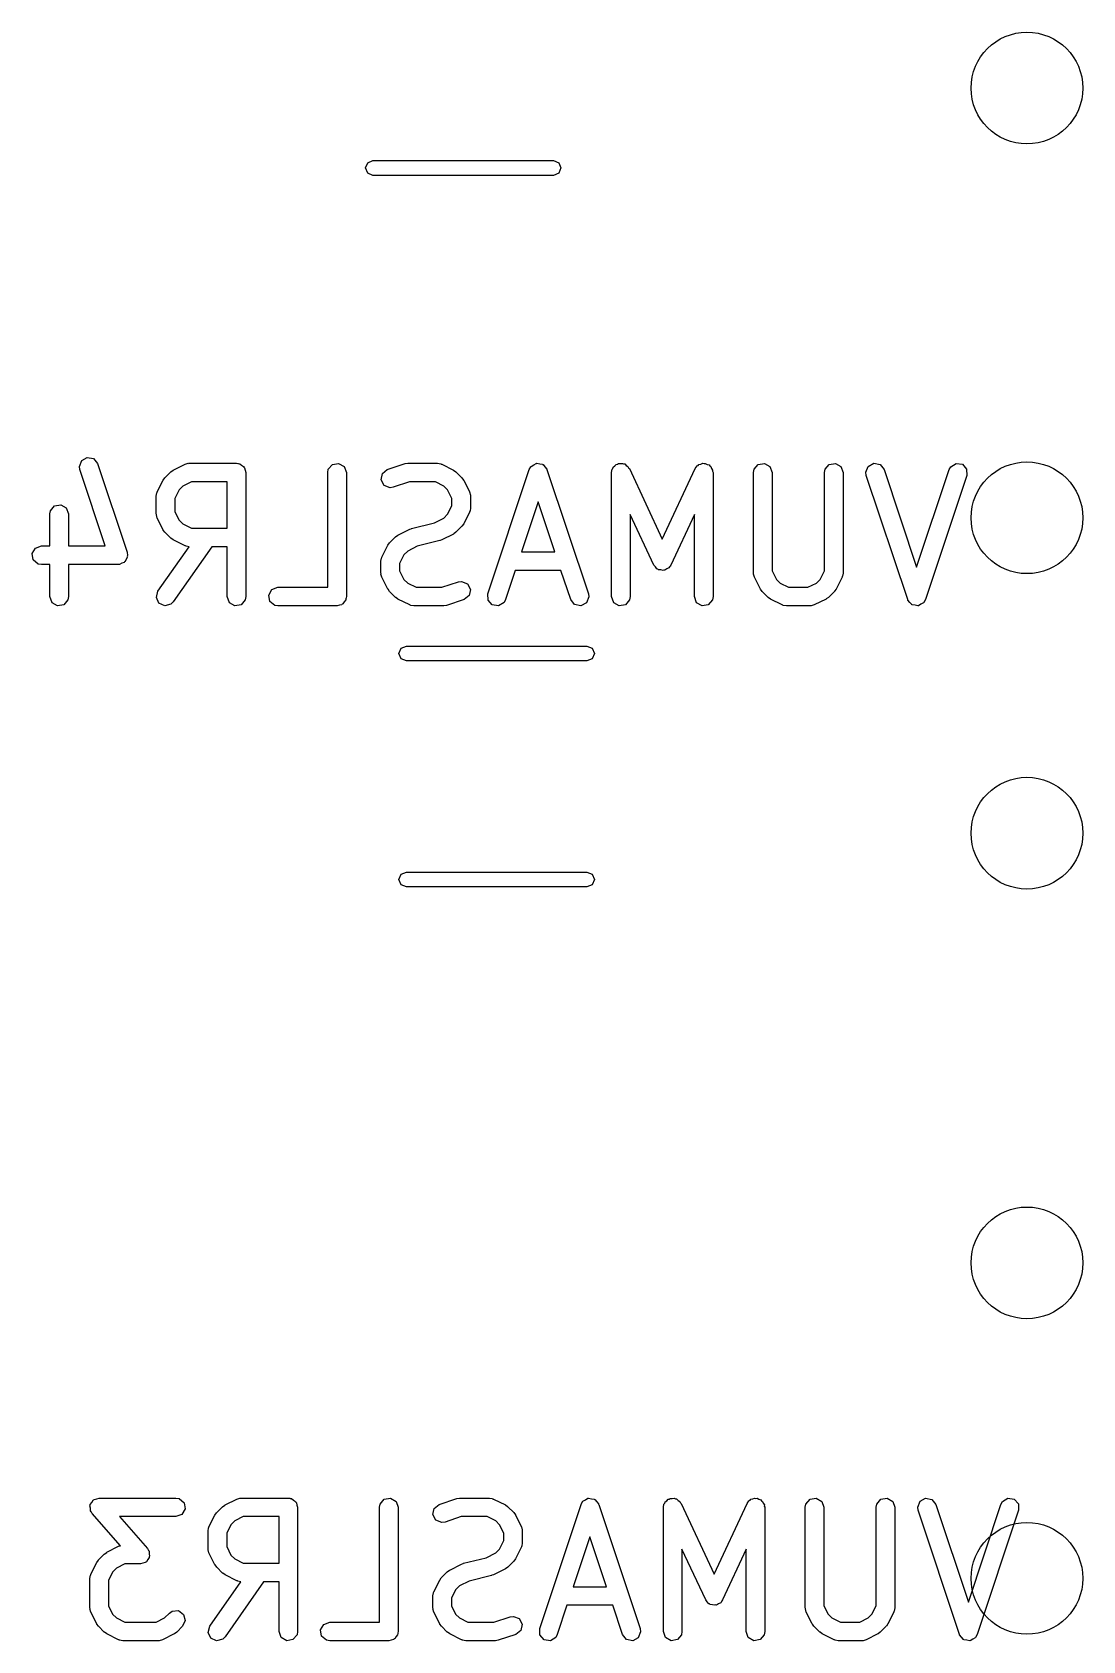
# Model space of a CAD drawing. Extents: x 10 to 584, y -410 to -10.
# Drawn here: x 279.85 to 288.31, y -119.58 to -106.63 of the extents above; entities that cross this region are included whole.
import ezdxf

# ---------------------------------------------------------------- set-up
doc = ezdxf.new("R2010")
doc.units = 0
doc.layers.add('BLACK', color=7, linetype='CONTINUOUS')

msp = doc.modelspace()

# ---------------------------------------------------------------- linework, layer by layer
at = {"layer": 'BLACK', "linetype": 'CONTINUOUS'}
for p, q in [((282.533, -107.72), (282.551, -107.678)), ((282.551, -107.762), (282.533, -107.72)), ((282.551, -107.678), (282.593, -107.66)), ((282.593, -107.78), (282.551, -107.762)), ((282.593, -107.66), (284.047, -107.66)), ((284.047, -107.66), (284.089, -107.678)), ((284.089, -107.762), (284.047, -107.78)), ((284.089, -107.678), (284.107, -107.72)), ((284.107, -107.72), (284.089, -107.762)), ((284.047, -107.78), (282.593, -107.78)), ((280.229, -110.123), (280.248, -110.075)), ((280.248, -110.075), (280.293, -110.051)), ((280.293, -110.051), (280.344, -110.061)), ((280.344, -110.061), (280.375, -110.101)), ((281.08, -110.105), (281.105, -110.098)), ((281.105, -110.098), (281.11, -110.099)), ((281.11, -110.099), (281.114, -110.097)), ((281.114, -110.097), (281.495, -110.097)), ((281.495, -110.097), (281.505, -110.099)), ((281.505, -110.099), (281.508, -110.099)), ((281.508, -110.099), (281.511, -110.1)), ((281.511, -110.1), (281.52, -110.102)), ((282.267, -110.107), (282.317, -110.099)), ((282.317, -110.099), (282.362, -110.124)), ((282.852, -110.101), (282.874, -110.098)), ((282.874, -110.098), (282.876, -110.097)), ((282.876, -110.097), (283.114, -110.097)), ((283.114, -110.097), (283.139, -110.102)), ((283.888, -110.111), (283.908, -110.099)), ((283.908, -110.099), (283.91, -110.099)), ((283.91, -110.099), (283.912, -110.098)), ((283.912, -110.098), (283.936, -110.103)), ((284.562, -110.106), (284.571, -110.1)), ((284.571, -110.1), (284.587, -110.101)), ((284.587, -110.101), (284.603, -110.099)), ((284.603, -110.099), (284.612, -110.104)), ((285.235, -110.105), (285.25, -110.098)), ((285.25, -110.098), (285.26, -110.1)), ((285.26, -110.1), (285.27, -110.099)), ((285.27, -110.099), (285.284, -110.107)), ((285.695, -110.107), (285.746, -110.099)), ((285.746, -110.099), (285.79, -110.124)), ((286.267, -110.107), (286.317, -110.099)), ((286.317, -110.099), (286.362, -110.124)), ((286.582, -110.123), (286.627, -110.098)), ((286.627, -110.098), (286.677, -110.108)), ((287.246, -110.126), (287.289, -110.099)), ((287.289, -110.099), (287.34, -110.106)), ((280.233, -110.148), (280.229, -110.123)), ((280.438, -110.764), (280.233, -110.148)), ((280.375, -110.101), (280.614, -110.815)), ((280.904, -110.234), (280.917, -110.216)), ((280.917, -110.216), (280.918, -110.215)), ((280.918, -110.215), (280.966, -110.167)), ((280.966, -110.167), (280.984, -110.154)), ((280.984, -110.154), (280.985, -110.153)), ((280.985, -110.153), (281.08, -110.105)), ((281.52, -110.102), (281.535, -110.114)), ((281.535, -110.114), (281.552, -110.124)), ((281.552, -110.124), (281.555, -110.131)), ((281.555, -110.131), (281.56, -110.135)), ((281.56, -110.135), (281.563, -110.154)), ((281.563, -110.154), (281.57, -110.172)), ((281.57, -110.172), (281.57, -111.172)), ((282.229, -110.172), (282.234, -110.147)), ((282.229, -111.097), (282.229, -110.172)), ((282.234, -110.147), (282.267, -110.107)), ((282.362, -110.124), (282.379, -110.172)), ((282.379, -110.172), (282.379, -111.172)), ((282.659, -110.231), (282.669, -110.181)), ((282.669, -110.181), (282.709, -110.149)), ((282.709, -110.149), (282.852, -110.101)), ((283.139, -110.102), (283.143, -110.105)), ((283.143, -110.105), (283.147, -110.105)), ((283.147, -110.105), (283.243, -110.153)), ((283.243, -110.153), (283.261, -110.166)), ((283.261, -110.166), (283.262, -110.167)), ((283.262, -110.167), (283.31, -110.215)), ((283.31, -110.215), (283.323, -110.233)), ((283.519, -111.149), (283.852, -110.149)), ((283.852, -110.149), (283.865, -110.126)), ((283.865, -110.126), (283.866, -110.125)), ((283.866, -110.125), (283.867, -110.123)), ((283.867, -110.123), (283.888, -110.111)), ((283.936, -110.103), (283.959, -110.106)), ((283.959, -110.106), (283.96, -110.108)), ((283.96, -110.108), (283.963, -110.108)), ((283.963, -110.108), (283.977, -110.127)), ((283.977, -110.127), (283.993, -110.145)), ((283.993, -110.145), (283.993, -110.147)), ((283.993, -110.147), (283.994, -110.149)), ((283.994, -110.149), (284.328, -111.149)), ((284.515, -110.172), (284.52, -110.147)), ((284.515, -111.172), (284.515, -110.172)), ((284.52, -110.147), (284.526, -110.139)), ((284.526, -110.139), (284.529, -110.129)), ((284.529, -110.129), (284.542, -110.12)), ((284.542, -110.12), (284.553, -110.107)), ((284.553, -110.107), (284.562, -110.106)), ((284.612, -110.104), (284.622, -110.104)), ((284.622, -110.104), (284.633, -110.116)), ((284.633, -110.116), (284.647, -110.124)), ((284.647, -110.124), (284.651, -110.134)), ((284.651, -110.134), (284.658, -110.141)), ((284.658, -110.141), (284.923, -110.709)), ((284.923, -110.709), (285.189, -110.141)), ((285.189, -110.141), (285.204, -110.119)), ((285.204, -110.119), (285.213, -110.115)), ((285.213, -110.115), (285.219, -110.107)), ((285.219, -110.107), (285.235, -110.105)), ((285.284, -110.107), (285.3, -110.111)), ((285.3, -110.111), (285.305, -110.119)), ((285.305, -110.119), (285.314, -110.124)), ((285.314, -110.124), (285.32, -110.14)), ((285.32, -110.14), (285.329, -110.153)), ((285.329, -110.153), (285.328, -110.163)), ((285.328, -110.163), (285.332, -110.172)), ((285.332, -110.172), (285.332, -111.172)), ((285.658, -110.172), (285.662, -110.147)), ((285.658, -110.982), (285.658, -110.172)), ((285.662, -110.147), (285.695, -110.107)), ((285.79, -110.124), (285.808, -110.172)), ((285.808, -110.172), (285.808, -110.964)), ((286.229, -110.172), (286.234, -110.147)), ((286.229, -110.964), (286.229, -110.172)), ((286.234, -110.147), (286.267, -110.107)), ((286.362, -110.124), (286.379, -110.172)), ((286.379, -110.172), (286.379, -110.982)), ((286.563, -110.17), (286.582, -110.123)), ((286.566, -110.196), (286.563, -110.17)), ((286.9, -111.196), (286.566, -110.196)), ((286.677, -110.108), (286.709, -110.149)), ((286.709, -110.149), (286.971, -110.935)), ((286.971, -110.935), (287.233, -110.149)), ((287.375, -110.196), (287.042, -111.196)), ((287.233, -110.149), (287.246, -110.126)), ((287.34, -110.106), (287.374, -110.145)), ((287.374, -110.145), (287.375, -110.196)), ((280.848, -110.363), (280.853, -110.337)), ((280.853, -110.337), (280.856, -110.334)), ((280.856, -110.329), (280.904, -110.234)), ((280.856, -110.334), (280.856, -110.329)), ((281.033, -110.312), (280.998, -110.381)), ((281.063, -110.282), (281.033, -110.312)), ((281.132, -110.247), (281.063, -110.282)), ((281.42, -110.247), (281.132, -110.247)), ((281.42, -110.621), (281.42, -110.247)), ((282.683, -110.276), (282.659, -110.231)), ((282.731, -110.295), (282.683, -110.276)), ((282.757, -110.291), (282.731, -110.295)), ((282.888, -110.247), (282.757, -110.291)), ((283.096, -110.247), (282.888, -110.247)), ((283.165, -110.282), (283.096, -110.247)), ((283.195, -110.312), (283.165, -110.282)), ((283.229, -110.381), (283.195, -110.312)), ((283.323, -110.233), (283.324, -110.234)), ((283.324, -110.234), (283.371, -110.329)), ((283.371, -110.329), (283.379, -110.354)), ((283.379, -110.354), (283.378, -110.359)), ((283.378, -110.359), (283.379, -110.363)), ((279.991, -110.506), (279.996, -110.48)), ((279.996, -110.48), (280.029, -110.441)), ((280.029, -110.441), (280.079, -110.432)), ((280.079, -110.432), (280.124, -110.458)), ((280.124, -110.458), (280.141, -110.506)), ((280.848, -110.506), (280.848, -110.363)), ((280.998, -110.381), (280.998, -110.488)), ((280.998, -110.488), (281.033, -110.557)), ((283.195, -110.509), (283.229, -110.44)), ((283.229, -110.44), (283.229, -110.381)), ((283.372, -110.487), (283.371, -110.492)), ((283.375, -110.484), (283.372, -110.487)), ((283.379, -110.458), (283.375, -110.484)), ((283.379, -110.363), (283.379, -110.458)), ((283.923, -110.41), (283.789, -110.812)), ((284.057, -110.812), (283.923, -110.41)), ((279.991, -110.764), (279.991, -110.506)), ((280.141, -110.506), (280.141, -110.764)), ((280.85, -110.51), (280.848, -110.506)), ((280.849, -110.514), (280.85, -110.51)), ((280.856, -110.539), (280.849, -110.514)), ((280.904, -110.634), (280.856, -110.539)), ((281.033, -110.557), (281.063, -110.587)), ((281.063, -110.587), (281.132, -110.621)), ((282.905, -110.623), (283.088, -110.578)), ((283.088, -110.578), (283.165, -110.539)), ((283.165, -110.539), (283.195, -110.509)), ((283.31, -110.606), (283.262, -110.654)), ((283.324, -110.587), (283.31, -110.605)), ((283.31, -110.605), (283.31, -110.606)), ((283.371, -110.492), (283.324, -110.587)), ((284.855, -110.918), (284.665, -110.51)), ((284.665, -110.51), (284.665, -111.172)), ((285.182, -110.51), (284.991, -110.918)), ((285.182, -111.172), (285.182, -110.51)), ((280.905, -110.636), (280.904, -110.634)), ((280.918, -110.654), (280.905, -110.636)), ((280.966, -110.702), (280.918, -110.654)), ((280.967, -110.702), (280.966, -110.702)), ((280.985, -110.716), (280.967, -110.702)), ((281.08, -110.763), (280.985, -110.716)), ((281.132, -110.621), (281.42, -110.621)), ((282.713, -110.758), (282.727, -110.74)), ((282.727, -110.738), (282.775, -110.691)), ((282.727, -110.74), (282.727, -110.738)), ((282.775, -110.691), (282.793, -110.678)), ((282.793, -110.678), (282.795, -110.677)), ((282.795, -110.677), (282.89, -110.629)), ((282.89, -110.629), (282.902, -110.625)), ((282.902, -110.625), (282.905, -110.623)), ((283.132, -110.721), (282.95, -110.767)), ((283.135, -110.719), (283.132, -110.721)), ((283.147, -110.716), (283.135, -110.719)), ((283.243, -110.668), (283.147, -110.716)), ((283.244, -110.667), (283.243, -110.668)), ((283.262, -110.654), (283.244, -110.667)), ((279.849, -110.826), (279.875, -110.782)), ((279.858, -110.877), (279.849, -110.826)), ((279.898, -110.91), (279.858, -110.877)), ((279.875, -110.782), (279.923, -110.764)), ((279.923, -110.764), (279.991, -110.764)), ((280.141, -110.764), (280.438, -110.764)), ((280.606, -110.87), (280.598, -110.889)), ((280.616, -110.852), (280.606, -110.87)), ((280.614, -110.815), (280.617, -110.841)), ((280.617, -110.841), (280.615, -110.846)), ((280.615, -110.846), (280.616, -110.852)), ((280.862, -111.129), (281.113, -110.771)), ((281.296, -110.771), (280.985, -111.215)), ((281.085, -110.764), (281.08, -110.763)), ((281.088, -110.767), (281.085, -110.764)), ((281.113, -110.771), (281.088, -110.767)), ((281.42, -110.771), (281.296, -110.771)), ((281.42, -111.172), (281.42, -110.771)), ((282.658, -110.887), (282.662, -110.861)), ((282.662, -110.861), (282.665, -110.858)), ((282.665, -110.858), (282.666, -110.853)), ((282.666, -110.853), (282.713, -110.758)), ((282.842, -110.836), (282.808, -110.904)), ((282.873, -110.805), (282.842, -110.836)), ((282.95, -110.767), (282.873, -110.805)), ((283.789, -110.812), (284.057, -110.812)), ((279.923, -110.914), (279.898, -110.91)), ((279.991, -110.914), (279.923, -110.914)), ((279.991, -111.172), (279.991, -110.914)), ((280.542, -110.914), (280.141, -110.914)), ((280.141, -110.914), (280.141, -111.172)), ((280.548, -110.912), (280.542, -110.914)), ((280.553, -110.913), (280.548, -110.912)), ((280.571, -110.903), (280.553, -110.913)), ((280.591, -110.896), (280.571, -110.903)), ((280.593, -110.892), (280.591, -110.896)), ((280.598, -110.889), (280.593, -110.892)), ((282.658, -110.982), (282.658, -110.887)), ((282.659, -110.986), (282.658, -110.982)), ((282.658, -110.99), (282.659, -110.986)), ((282.666, -111.015), (282.658, -110.99)), ((282.808, -110.904), (282.808, -110.964)), ((282.808, -110.964), (282.842, -111.033)), ((283.739, -110.962), (283.661, -111.196)), ((284.107, -110.962), (283.739, -110.962)), ((284.186, -111.196), (284.107, -110.962)), ((284.869, -110.932), (284.855, -110.918)), ((284.88, -110.948), (284.869, -110.932)), ((284.887, -110.95), (284.88, -110.948)), ((284.892, -110.955), (284.887, -110.95)), ((284.911, -110.956), (284.892, -110.955)), ((284.93, -110.961), (284.911, -110.956)), ((284.936, -110.959), (284.93, -110.961)), ((284.943, -110.959), (284.936, -110.959)), ((284.959, -110.948), (284.943, -110.959)), ((284.976, -110.94), (284.959, -110.948)), ((284.982, -110.932), (284.976, -110.94)), ((284.985, -110.93), (284.982, -110.932)), ((284.986, -110.926), (284.985, -110.93)), ((284.991, -110.918), (284.986, -110.926)), ((285.659, -110.986), (285.658, -110.982)), ((285.658, -110.99), (285.659, -110.986)), ((285.666, -111.015), (285.658, -110.99)), ((285.808, -110.964), (285.842, -111.033)), ((286.195, -111.033), (286.229, -110.964)), ((286.379, -110.982), (286.375, -111.008)), ((280.849, -111.179), (280.862, -111.129)), ((281.754, -111.159), (281.78, -111.115)), ((281.78, -111.115), (281.828, -111.097)), ((281.828, -111.097), (282.229, -111.097)), ((282.713, -111.111), (282.666, -111.015)), ((282.715, -111.112), (282.713, -111.111)), ((282.727, -111.13), (282.715, -111.112)), ((282.775, -111.178), (282.727, -111.13)), ((282.842, -111.033), (282.873, -111.063)), ((282.873, -111.063), (282.941, -111.097)), ((282.941, -111.097), (283.149, -111.097)), ((283.149, -111.097), (283.281, -111.054)), ((283.281, -111.054), (283.306, -111.05)), ((283.306, -111.05), (283.354, -111.069)), ((283.354, -111.069), (283.378, -111.114)), ((283.378, -111.114), (283.368, -111.164)), ((285.713, -111.111), (285.666, -111.015)), ((285.715, -111.112), (285.713, -111.111)), ((285.727, -111.13), (285.715, -111.112)), ((285.775, -111.178), (285.727, -111.13)), ((285.842, -111.033), (285.873, -111.063)), ((285.873, -111.063), (285.941, -111.097)), ((285.941, -111.097), (286.096, -111.097)), ((286.096, -111.097), (286.165, -111.063)), ((286.165, -111.063), (286.195, -111.033)), ((286.31, -111.13), (286.262, -111.178)), ((286.324, -111.111), (286.31, -111.129)), ((286.31, -111.129), (286.31, -111.13)), ((286.371, -111.015), (286.324, -111.111)), ((286.372, -111.011), (286.371, -111.015)), ((286.375, -111.008), (286.372, -111.011)), ((280.009, -111.221), (279.991, -111.172)), ((280.053, -111.246), (280.009, -111.221)), ((280.104, -111.237), (280.053, -111.246)), ((280.137, -111.198), (280.104, -111.237)), ((280.141, -111.172), (280.137, -111.198)), ((280.87, -111.225), (280.849, -111.179)), ((280.917, -111.247), (280.87, -111.225)), ((280.966, -111.234), (280.917, -111.247)), ((280.985, -111.215), (280.966, -111.234)), ((281.437, -111.221), (281.42, -111.172)), ((281.482, -111.246), (281.437, -111.221)), ((281.532, -111.237), (281.482, -111.246)), ((281.565, -111.198), (281.532, -111.237)), ((281.57, -111.172), (281.565, -111.198)), ((281.763, -111.21), (281.754, -111.159)), ((281.802, -111.243), (281.763, -111.21)), ((281.828, -111.247), (281.802, -111.243)), ((282.304, -111.247), (281.828, -111.247)), ((282.323, -111.241), (282.304, -111.247)), ((282.342, -111.237), (282.323, -111.241)), ((282.346, -111.232), (282.342, -111.237)), ((282.352, -111.23), (282.346, -111.232)), ((282.362, -111.213), (282.352, -111.23)), ((282.375, -111.198), (282.362, -111.213)), ((282.376, -111.188), (282.375, -111.198)), ((282.378, -111.185), (282.376, -111.188)), ((282.379, -111.172), (282.378, -111.182)), ((282.378, -111.182), (282.378, -111.185)), ((282.777, -111.178), (282.775, -111.178)), ((282.795, -111.192), (282.777, -111.178)), ((282.89, -111.239), (282.795, -111.192)), ((282.894, -111.24), (282.89, -111.239)), ((282.898, -111.243), (282.894, -111.24)), ((282.923, -111.247), (282.898, -111.243)), ((283.161, -111.247), (282.923, -111.247)), ((283.163, -111.247), (283.161, -111.247)), ((283.185, -111.244), (283.163, -111.247)), ((283.328, -111.196), (283.185, -111.244)), ((283.368, -111.164), (283.328, -111.196)), ((283.52, -111.2), (283.519, -111.149)), ((283.554, -111.238), (283.52, -111.2)), ((283.605, -111.246), (283.554, -111.238)), ((283.649, -111.219), (283.605, -111.246)), ((283.661, -111.196), (283.649, -111.219)), ((284.217, -111.236), (284.186, -111.196)), ((284.268, -111.247), (284.217, -111.236)), ((284.313, -111.222), (284.268, -111.247)), ((284.332, -111.174), (284.313, -111.222)), ((284.328, -111.149), (284.332, -111.174)), ((284.533, -111.221), (284.515, -111.172)), ((284.577, -111.246), (284.533, -111.221)), ((284.627, -111.237), (284.577, -111.246)), ((284.66, -111.198), (284.627, -111.237)), ((284.665, -111.172), (284.66, -111.198)), ((285.199, -111.221), (285.182, -111.172)), ((285.244, -111.246), (285.199, -111.221)), ((285.294, -111.237), (285.244, -111.246)), ((285.327, -111.198), (285.294, -111.237)), ((285.332, -111.172), (285.327, -111.198)), ((285.777, -111.178), (285.775, -111.178)), ((285.795, -111.192), (285.777, -111.178)), ((285.89, -111.239), (285.795, -111.192)), ((285.894, -111.24), (285.89, -111.239)), ((285.898, -111.243), (285.894, -111.24)), ((285.923, -111.247), (285.898, -111.243)), ((286.114, -111.247), (285.923, -111.247)), ((286.118, -111.246), (286.114, -111.247)), ((286.122, -111.247), (286.118, -111.246)), ((286.147, -111.239), (286.122, -111.247)), ((286.243, -111.192), (286.147, -111.239)), ((286.244, -111.191), (286.243, -111.192)), ((286.262, -111.178), (286.244, -111.191)), ((286.901, -111.198), (286.9, -111.196)), ((286.901, -111.2), (286.901, -111.198)), ((286.917, -111.218), (286.901, -111.2)), ((286.932, -111.236), (286.917, -111.218)), ((286.934, -111.237), (286.932, -111.236)), ((286.935, -111.238), (286.934, -111.237)), ((286.959, -111.242), (286.935, -111.238)), ((286.982, -111.247), (286.959, -111.242)), ((286.984, -111.246), (286.982, -111.247)), ((286.986, -111.246), (286.984, -111.246)), ((287.006, -111.233), (286.986, -111.246)), ((287.027, -111.222), (287.006, -111.233)), ((287.028, -111.22), (287.027, -111.222)), ((287.03, -111.219), (287.028, -111.22)), ((287.042, -111.196), (287.03, -111.219)), ((282.803, -111.63), (282.821, -111.588)), ((282.821, -111.672), (282.803, -111.63)), ((282.821, -111.588), (282.863, -111.57)), ((282.863, -111.57), (284.317, -111.57)), ((284.317, -111.57), (284.359, -111.588)), ((284.359, -111.588), (284.377, -111.63)), ((284.377, -111.63), (284.359, -111.672)), ((282.863, -111.69), (282.821, -111.672)), ((284.317, -111.69), (282.863, -111.69)), ((284.359, -111.672), (284.317, -111.69)), ((282.803, -113.45), (282.821, -113.408)), ((282.821, -113.492), (282.803, -113.45)), ((282.821, -113.408), (282.863, -113.39)), ((282.863, -113.39), (284.317, -113.39)), ((284.317, -113.39), (284.359, -113.408)), ((284.359, -113.408), (284.377, -113.45)), ((284.377, -113.45), (284.359, -113.492)), ((282.863, -113.51), (282.821, -113.492)), ((284.317, -113.51), (282.863, -113.51)), ((284.359, -113.492), (284.317, -113.51)), ((280.314, -118.492), (280.317, -118.487)), ((280.318, -118.512), (280.314, -118.492)), ((280.317, -118.481), (280.33, -118.465)), ((280.317, -118.487), (280.317, -118.481)), ((280.318, -118.532), (280.318, -118.512)), ((280.33, -118.465), (280.34, -118.448)), ((280.34, -118.448), (280.346, -118.446)), ((280.346, -118.446), (280.349, -118.441)), ((280.349, -118.441), (280.369, -118.437)), ((280.369, -118.437), (280.388, -118.43)), ((280.388, -118.43), (281.007, -118.43)), ((281.007, -118.43), (281.033, -118.435)), ((281.033, -118.435), (281.072, -118.468)), ((281.081, -118.518), (281.055, -118.563)), ((281.072, -118.468), (281.081, -118.518)), ((281.335, -118.547), (281.383, -118.5)), ((281.383, -118.5), (281.401, -118.487)), ((281.401, -118.487), (281.402, -118.486)), ((281.402, -118.486), (281.497, -118.438)), ((281.497, -118.438), (281.522, -118.431)), ((281.522, -118.431), (281.527, -118.432)), ((281.527, -118.432), (281.531, -118.43)), ((281.531, -118.43), (281.912, -118.43)), ((281.912, -118.43), (281.922, -118.432)), ((281.922, -118.432), (281.925, -118.431)), ((281.925, -118.431), (281.928, -118.433)), ((281.928, -118.433), (281.938, -118.435)), ((281.938, -118.435), (281.953, -118.447)), ((281.953, -118.447), (281.969, -118.457)), ((281.969, -118.457), (281.972, -118.463)), ((281.972, -118.463), (281.977, -118.468)), ((281.977, -118.468), (281.98, -118.487)), ((281.98, -118.487), (281.987, -118.505)), ((281.987, -118.505), (281.987, -119.505)), ((282.646, -118.505), (282.651, -118.48)), ((282.646, -119.43), (282.646, -118.505)), ((282.651, -118.48), (282.684, -118.44)), ((282.684, -118.44), (282.735, -118.431)), ((282.735, -118.431), (282.779, -118.457)), ((282.779, -118.457), (282.796, -118.505)), ((282.796, -118.505), (282.796, -119.505)), ((283.076, -118.564), (283.086, -118.514)), ((283.086, -118.514), (283.126, -118.482)), ((283.126, -118.482), (283.269, -118.434)), ((283.269, -118.434), (283.291, -118.431)), ((283.291, -118.431), (283.293, -118.43)), ((283.293, -118.43), (283.531, -118.43)), ((283.531, -118.43), (283.557, -118.435)), ((283.557, -118.435), (283.56, -118.438)), ((283.56, -118.438), (283.565, -118.438)), ((283.565, -118.438), (283.66, -118.486)), ((283.66, -118.486), (283.678, -118.499)), ((283.678, -118.499), (283.679, -118.5)), ((283.679, -118.5), (283.727, -118.547)), ((283.936, -119.481), (284.269, -118.481)), ((284.269, -118.481), (284.282, -118.459)), ((284.282, -118.459), (284.284, -118.457)), ((284.284, -118.455), (284.305, -118.444)), ((284.284, -118.457), (284.284, -118.455)), ((284.305, -118.444), (284.325, -118.432)), ((284.325, -118.432), (284.328, -118.432)), ((284.328, -118.432), (284.33, -118.431)), ((284.33, -118.431), (284.353, -118.436)), ((284.353, -118.436), (284.376, -118.439)), ((284.376, -118.439), (284.378, -118.441)), ((284.378, -118.441), (284.38, -118.441)), ((284.38, -118.441), (284.395, -118.46)), ((284.395, -118.46), (284.41, -118.478)), ((284.41, -118.478), (284.41, -118.48)), ((284.41, -118.48), (284.412, -118.481)), ((284.412, -118.481), (284.745, -119.481)), ((284.932, -118.505), (284.937, -118.48)), ((284.932, -119.505), (284.932, -118.505)), ((284.937, -118.48), (284.943, -118.472)), ((284.943, -118.472), (284.946, -118.462)), ((284.946, -118.462), (284.959, -118.453)), ((284.959, -118.453), (284.97, -118.44)), ((284.97, -118.44), (284.98, -118.438)), ((284.98, -118.438), (284.988, -118.433)), ((284.988, -118.433), (285.004, -118.434)), ((285.004, -118.434), (285.02, -118.431)), ((285.02, -118.431), (285.029, -118.436)), ((285.029, -118.436), (285.039, -118.437)), ((285.039, -118.437), (285.05, -118.449)), ((285.05, -118.449), (285.065, -118.457)), ((285.065, -118.457), (285.068, -118.466)), ((285.068, -118.466), (285.075, -118.473)), ((285.075, -118.473), (285.341, -119.042)), ((285.341, -119.042), (285.606, -118.473)), ((285.606, -118.473), (285.621, -118.452)), ((285.621, -118.452), (285.63, -118.448)), ((285.63, -118.448), (285.636, -118.44)), ((285.636, -118.44), (285.653, -118.437)), ((285.653, -118.437), (285.667, -118.43)), ((285.667, -118.43), (285.677, -118.433)), ((285.677, -118.433), (285.687, -118.431)), ((285.687, -118.431), (285.701, -118.44)), ((285.701, -118.44), (285.717, -118.444)), ((285.717, -118.444), (285.723, -118.452)), ((285.723, -118.452), (285.731, -118.457)), ((285.731, -118.457), (285.737, -118.472)), ((285.737, -118.472), (285.746, -118.486)), ((285.746, -118.486), (285.745, -118.496)), ((285.745, -118.496), (285.749, -118.505)), ((285.749, -118.505), (285.749, -119.505)), ((286.075, -118.505), (286.08, -118.48)), ((286.075, -119.315), (286.075, -118.505)), ((286.08, -118.48), (286.113, -118.44)), ((286.113, -118.44), (286.163, -118.431)), ((286.163, -118.431), (286.208, -118.457)), ((286.208, -118.457), (286.225, -118.505)), ((286.225, -118.505), (286.225, -119.297)), ((286.646, -118.505), (286.651, -118.48)), ((286.646, -119.297), (286.646, -118.505)), ((286.651, -118.48), (286.684, -118.44)), ((286.684, -118.44), (286.735, -118.431)), ((286.735, -118.431), (286.779, -118.457)), ((286.779, -118.457), (286.796, -118.505)), ((286.796, -118.505), (286.796, -119.315)), ((286.98, -118.503), (286.999, -118.455)), ((286.984, -118.529), (286.98, -118.503)), ((286.999, -118.455), (287.044, -118.431)), ((287.044, -118.431), (287.094, -118.441)), ((287.094, -118.441), (287.126, -118.481)), ((287.126, -118.481), (287.388, -119.268)), ((287.388, -119.268), (287.65, -118.481)), ((287.65, -118.481), (287.663, -118.459)), ((287.663, -118.459), (287.706, -118.432)), ((287.706, -118.432), (287.757, -118.439)), ((287.757, -118.439), (287.791, -118.478)), ((287.791, -118.478), (287.793, -118.529)), ((280.323, -118.54), (280.318, -118.532)), ((280.323, -118.543), (280.323, -118.54)), ((280.326, -118.545), (280.323, -118.543)), ((280.332, -118.555), (280.326, -118.545)), ((280.559, -118.815), (280.332, -118.555)), ((281.007, -118.58), (280.553, -118.58)), ((280.553, -118.58), (280.778, -118.837)), ((281.055, -118.563), (281.007, -118.58)), ((281.273, -118.662), (281.321, -118.567)), ((281.321, -118.567), (281.334, -118.549)), ((281.334, -118.549), (281.335, -118.547)), ((281.45, -118.645), (281.416, -118.713)), ((281.48, -118.614), (281.45, -118.645)), ((281.549, -118.58), (281.48, -118.614)), ((281.837, -118.58), (281.549, -118.58)), ((281.837, -118.954), (281.837, -118.58)), ((283.1, -118.609), (283.076, -118.564)), ((283.148, -118.628), (283.1, -118.609)), ((283.174, -118.624), (283.148, -118.628)), ((283.305, -118.58), (283.174, -118.624)), ((283.513, -118.58), (283.305, -118.58)), ((283.582, -118.614), (283.513, -118.58)), ((283.612, -118.645), (283.582, -118.614)), ((283.646, -118.713), (283.612, -118.645)), ((283.727, -118.547), (283.74, -118.566)), ((283.74, -118.566), (283.741, -118.567)), ((283.741, -118.567), (283.789, -118.662)), ((287.317, -119.529), (286.984, -118.529)), ((287.793, -118.529), (287.459, -119.529)), ((281.266, -118.696), (281.27, -118.67)), ((281.266, -118.839), (281.266, -118.696)), ((281.27, -118.67), (281.273, -118.667)), ((281.273, -118.667), (281.273, -118.662)), ((281.416, -118.713), (281.416, -118.821)), ((283.612, -118.842), (283.646, -118.773)), ((283.646, -118.773), (283.646, -118.713)), ((283.789, -118.662), (283.796, -118.687)), ((283.796, -118.687), (283.795, -118.691)), ((283.795, -118.691), (283.796, -118.696)), ((283.796, -118.696), (283.796, -118.791)), ((284.341, -118.742), (284.206, -119.144)), ((284.475, -119.144), (284.341, -118.742)), ((280.383, -118.928), (280.43, -118.881)), ((280.43, -118.881), (280.449, -118.868)), ((280.449, -118.868), (280.45, -118.867)), ((280.45, -118.867), (280.545, -118.819)), ((280.545, -118.819), (280.559, -118.815)), ((280.778, -118.837), (280.784, -118.846)), ((280.784, -118.846), (280.786, -118.849)), ((280.786, -118.849), (280.787, -118.852)), ((280.787, -118.852), (280.791, -118.859)), ((280.791, -118.859), (280.792, -118.879)), ((280.792, -118.879), (280.795, -118.899)), ((280.795, -118.899), (280.792, -118.904)), ((280.792, -118.904), (280.792, -118.91)), ((281.267, -118.843), (281.266, -118.839)), ((281.266, -118.847), (281.267, -118.843)), ((281.273, -118.872), (281.266, -118.847)), ((281.321, -118.967), (281.273, -118.872)), ((281.416, -118.821), (281.45, -118.889)), ((281.45, -118.889), (281.48, -118.92)), ((283.505, -118.911), (283.582, -118.872)), ((283.582, -118.872), (283.612, -118.842)), ((283.789, -118.824), (283.741, -118.92)), ((283.792, -118.817), (283.789, -118.82)), ((283.789, -118.82), (283.789, -118.824)), ((283.796, -118.791), (283.792, -118.817)), ((285.273, -119.251), (285.082, -118.843)), ((285.082, -118.843), (285.082, -119.505)), ((285.599, -118.843), (285.408, -119.251)), ((285.599, -119.505), (285.599, -118.843)), ((280.321, -119.043), (280.369, -118.948)), ((280.369, -118.948), (280.382, -118.93)), ((280.382, -118.93), (280.383, -118.928)), ((280.497, -119.026), (280.463, -119.094)), ((280.528, -118.995), (280.497, -119.026)), ((280.596, -118.961), (280.528, -118.995)), ((280.721, -118.961), (280.596, -118.961)), ((280.74, -118.954), (280.721, -118.961)), ((280.76, -118.95), (280.74, -118.954)), ((280.764, -118.946), (280.76, -118.95)), ((280.77, -118.944), (280.764, -118.946)), ((280.78, -118.926), (280.77, -118.944)), ((280.792, -118.91), (280.78, -118.926)), ((281.322, -118.968), (281.321, -118.967)), ((281.335, -118.987), (281.322, -118.968)), ((281.383, -119.034), (281.335, -118.987)), ((281.384, -119.035), (281.383, -119.034)), ((281.402, -119.048), (281.384, -119.035)), ((281.48, -118.92), (281.549, -118.954)), ((281.549, -118.954), (281.837, -118.954)), ((283.145, -119.071), (283.192, -119.024)), ((283.192, -119.024), (283.211, -119.011)), ((283.211, -119.011), (283.212, -119.01)), ((283.212, -119.01), (283.307, -118.962)), ((283.307, -118.962), (283.319, -118.958)), ((283.319, -118.958), (283.322, -118.956)), ((283.322, -118.956), (283.505, -118.911)), ((283.66, -119.001), (283.565, -119.048)), ((283.661, -119), (283.66, -119.001)), ((283.679, -118.987), (283.661, -119)), ((283.727, -118.939), (283.679, -118.987)), ((283.728, -118.938), (283.727, -118.939)), ((283.741, -118.92), (283.728, -118.938)), ((280.313, -119.077), (280.318, -119.051)), ((280.313, -119.315), (280.313, -119.077)), ((280.318, -119.051), (280.321, -119.048)), ((280.321, -119.048), (280.321, -119.043)), ((280.463, -119.094), (280.463, -119.297)), ((281.279, -119.462), (281.53, -119.104)), ((281.497, -119.096), (281.402, -119.048)), ((281.713, -119.104), (281.402, -119.548)), ((281.502, -119.097), (281.497, -119.096)), ((281.505, -119.099), (281.502, -119.097)), ((281.53, -119.104), (281.505, -119.099)), ((281.837, -119.104), (281.713, -119.104)), ((281.837, -119.505), (281.837, -119.104)), ((283.083, -119.186), (283.131, -119.091)), ((283.131, -119.091), (283.144, -119.073)), ((283.144, -119.073), (283.145, -119.071)), ((283.29, -119.138), (283.259, -119.169)), ((283.367, -119.1), (283.29, -119.138)), ((283.549, -119.054), (283.367, -119.1)), ((283.552, -119.052), (283.549, -119.054)), ((283.565, -119.048), (283.552, -119.052)), ((284.206, -119.144), (284.475, -119.144)), ((280.463, -119.297), (280.497, -119.366)), ((283.075, -119.219), (283.08, -119.194)), ((283.075, -119.315), (283.075, -119.219)), ((283.08, -119.194), (283.082, -119.19)), ((283.082, -119.19), (283.083, -119.186)), ((283.259, -119.169), (283.225, -119.237)), ((283.225, -119.237), (283.225, -119.297)), ((283.225, -119.297), (283.259, -119.366)), ((284.156, -119.294), (284.078, -119.529)), ((284.525, -119.294), (284.156, -119.294)), ((284.603, -119.529), (284.525, -119.294)), ((285.286, -119.265), (285.273, -119.251)), ((285.297, -119.281), (285.286, -119.265)), ((285.304, -119.283), (285.297, -119.281)), ((285.309, -119.287), (285.304, -119.283)), ((285.328, -119.289), (285.309, -119.287)), ((285.347, -119.294), (285.328, -119.289)), ((285.353, -119.291), (285.347, -119.294)), ((285.36, -119.292), (285.353, -119.291)), ((285.376, -119.281), (285.36, -119.292)), ((285.394, -119.273), (285.376, -119.281)), ((285.399, -119.264), (285.394, -119.273)), ((285.402, -119.262), (285.399, -119.264)), ((285.403, -119.259), (285.402, -119.262)), ((285.408, -119.251), (285.403, -119.259)), ((286.225, -119.297), (286.259, -119.366)), ((286.612, -119.366), (286.646, -119.297)), ((280.315, -119.319), (280.313, -119.315)), ((280.314, -119.323), (280.315, -119.319)), ((280.321, -119.348), (280.314, -119.323)), ((280.369, -119.443), (280.321, -119.348)), ((280.497, -119.366), (280.528, -119.396)), ((280.528, -119.396), (280.596, -119.43)), ((280.847, -119.43), (280.915, -119.396)), ((280.915, -119.396), (280.954, -119.357)), ((280.954, -119.357), (280.976, -119.342)), ((280.976, -119.342), (281.027, -119.337)), ((281.027, -119.337), (281.069, -119.367)), ((281.082, -119.416), (281.06, -119.463)), ((281.069, -119.367), (281.082, -119.416)), ((283.077, -119.319), (283.075, -119.315)), ((283.076, -119.323), (283.077, -119.319)), ((283.083, -119.348), (283.076, -119.323)), ((283.131, -119.443), (283.083, -119.348)), ((283.259, -119.366), (283.29, -119.396)), ((283.29, -119.396), (283.358, -119.43)), ((283.566, -119.43), (283.698, -119.386)), ((283.698, -119.386), (283.724, -119.383)), ((283.724, -119.383), (283.771, -119.401)), ((283.771, -119.401), (283.796, -119.447)), ((286.077, -119.319), (286.075, -119.315)), ((286.076, -119.323), (286.077, -119.319)), ((286.083, -119.348), (286.076, -119.323)), ((286.131, -119.443), (286.083, -119.348)), ((286.259, -119.366), (286.29, -119.396)), ((286.29, -119.396), (286.358, -119.43)), ((286.513, -119.43), (286.582, -119.396)), ((286.582, -119.396), (286.612, -119.366)), ((286.789, -119.348), (286.741, -119.443)), ((286.792, -119.34), (286.789, -119.344)), ((286.789, -119.344), (286.789, -119.348)), ((286.796, -119.315), (286.792, -119.34)), ((280.37, -119.445), (280.369, -119.443)), ((280.383, -119.463), (280.37, -119.445)), ((280.43, -119.511), (280.383, -119.463)), ((280.432, -119.511), (280.43, -119.511)), ((280.45, -119.525), (280.432, -119.511)), ((280.545, -119.572), (280.45, -119.525)), ((280.596, -119.43), (280.847, -119.43)), ((280.993, -119.525), (280.898, -119.572)), ((280.994, -119.523), (280.993, -119.525)), ((281.013, -119.511), (280.994, -119.523)), ((281.06, -119.463), (281.013, -119.511)), ((281.266, -119.512), (281.279, -119.462)), ((281.288, -119.558), (281.266, -119.512)), ((281.402, -119.548), (281.384, -119.567)), ((281.855, -119.553), (281.837, -119.505)), ((281.899, -119.579), (281.855, -119.553)), ((281.982, -119.531), (281.949, -119.57)), ((281.987, -119.505), (281.982, -119.531)), ((282.171, -119.492), (282.197, -119.448)), ((282.18, -119.543), (282.171, -119.492)), ((282.22, -119.576), (282.18, -119.543)), ((282.197, -119.448), (282.245, -119.43)), ((282.245, -119.43), (282.646, -119.43)), ((282.779, -119.546), (282.77, -119.563)), ((282.792, -119.531), (282.779, -119.546)), ((282.794, -119.521), (282.792, -119.531)), ((282.795, -119.518), (282.794, -119.521)), ((282.796, -119.505), (282.795, -119.515)), ((282.795, -119.515), (282.795, -119.518)), ((283.132, -119.445), (283.131, -119.443)), ((283.145, -119.463), (283.132, -119.445)), ((283.192, -119.511), (283.145, -119.463)), ((283.194, -119.511), (283.192, -119.511)), ((283.212, -119.525), (283.194, -119.511)), ((283.307, -119.572), (283.212, -119.525)), ((283.358, -119.43), (283.566, -119.43)), ((283.745, -119.529), (283.602, -119.576)), ((283.785, -119.497), (283.745, -119.529)), ((283.796, -119.447), (283.785, -119.497)), ((283.937, -119.533), (283.936, -119.481)), ((283.971, -119.571), (283.937, -119.533)), ((284.066, -119.552), (284.022, -119.579)), ((284.078, -119.529), (284.066, -119.552)), ((284.635, -119.569), (284.603, -119.529)), ((284.73, -119.555), (284.685, -119.579)), ((284.749, -119.507), (284.73, -119.555)), ((284.745, -119.481), (284.749, -119.507)), ((284.95, -119.553), (284.932, -119.505)), ((284.994, -119.579), (284.95, -119.553)), ((285.078, -119.531), (285.045, -119.57)), ((285.082, -119.505), (285.078, -119.531)), ((285.616, -119.553), (285.599, -119.505)), ((285.661, -119.579), (285.616, -119.553)), ((285.744, -119.531), (285.711, -119.57)), ((285.749, -119.505), (285.744, -119.531)), ((286.132, -119.445), (286.131, -119.443)), ((286.145, -119.463), (286.132, -119.445)), ((286.192, -119.511), (286.145, -119.463)), ((286.194, -119.511), (286.192, -119.511)), ((286.212, -119.525), (286.194, -119.511)), ((286.307, -119.572), (286.212, -119.525)), ((286.358, -119.43), (286.513, -119.43)), ((286.66, -119.525), (286.565, -119.572)), ((286.661, -119.523), (286.66, -119.525)), ((286.679, -119.511), (286.661, -119.523)), ((286.727, -119.463), (286.679, -119.511)), ((286.728, -119.461), (286.727, -119.463)), ((286.741, -119.443), (286.728, -119.461)), ((287.318, -119.531), (287.317, -119.529)), ((287.318, -119.533), (287.318, -119.531)), ((287.334, -119.551), (287.318, -119.533)), ((287.349, -119.569), (287.334, -119.551)), ((287.444, -119.555), (287.423, -119.566)), ((287.445, -119.553), (287.444, -119.555)), ((287.447, -119.552), (287.445, -119.553)), ((287.459, -119.529), (287.447, -119.552)), ((280.55, -119.573), (280.545, -119.572)), ((280.553, -119.576), (280.55, -119.573)), ((280.579, -119.58), (280.553, -119.576)), ((280.864, -119.58), (280.579, -119.58)), ((280.869, -119.579), (280.864, -119.58)), ((280.873, -119.58), (280.869, -119.579)), ((280.898, -119.572), (280.873, -119.58)), ((281.334, -119.58), (281.288, -119.558)), ((281.384, -119.567), (281.334, -119.58)), ((281.949, -119.57), (281.899, -119.579)), ((282.245, -119.58), (282.22, -119.576)), ((282.721, -119.58), (282.245, -119.58)), ((282.74, -119.574), (282.721, -119.58)), ((282.759, -119.57), (282.74, -119.574)), ((282.763, -119.565), (282.759, -119.57)), ((282.77, -119.563), (282.763, -119.565)), ((283.311, -119.573), (283.307, -119.572)), ((283.315, -119.576), (283.311, -119.573)), ((283.341, -119.58), (283.315, -119.576)), ((283.579, -119.58), (283.341, -119.58)), ((283.58, -119.58), (283.579, -119.58)), ((283.602, -119.576), (283.58, -119.58)), ((284.022, -119.579), (283.971, -119.571)), ((284.685, -119.579), (284.635, -119.569)), ((285.045, -119.57), (284.994, -119.579)), ((285.711, -119.57), (285.661, -119.579)), ((286.311, -119.573), (286.307, -119.572)), ((286.315, -119.576), (286.311, -119.573)), ((286.341, -119.58), (286.315, -119.576)), ((286.531, -119.58), (286.341, -119.58)), ((286.535, -119.579), (286.531, -119.58)), ((286.54, -119.58), (286.535, -119.579)), ((286.565, -119.572), (286.54, -119.58)), ((287.351, -119.57), (287.349, -119.569)), ((287.352, -119.571), (287.351, -119.57)), ((287.376, -119.575), (287.352, -119.571)), ((287.399, -119.579), (287.376, -119.575)), ((287.401, -119.578), (287.399, -119.579)), ((287.403, -119.579), (287.401, -119.578)), ((287.423, -119.566), (287.403, -119.579))]:
    msp.add_line(p, q, dxfattribs=at)
at = {"layer": 'BLACK'}
for centre in [(287.86, -107.077), (287.86, -110.537), (287.86, -113.077), (287.86, -116.537), (287.86, -119.077)]:
    msp.add_circle(centre, 0.45, dxfattribs=at)

doc.saveas('drawing.dxf')
